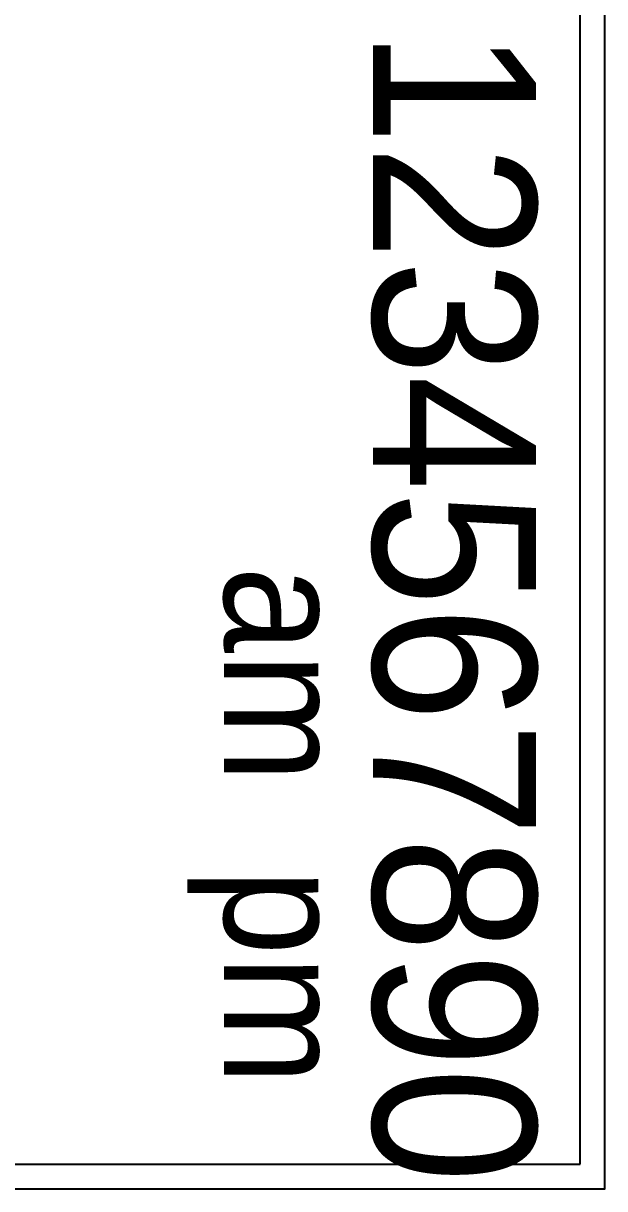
# Model space of a CAD drawing. Header units: millimetres. Extents: x 0 to 507, y 0 to 308.
# Drawn here: x 225.8 to 297, y 0 to 142.8 of the extents above; entities that cross this region are included whole.
import ezdxf

# ---------------------------------------------------------------- set-up
doc = ezdxf.new("R2010")
doc.units = ezdxf.units.MM
doc.layers.add('Inner Border', color=251, linetype='Continuous')
doc.layers.add('Paint', color=7, linetype='Continuous')
doc.styles.add('Johnston', font='', dxfattribs={"width": 0.95, "height": 35})
doc.styles.get('Johnston').set_extended_font_data('P22 Johnston Underground')

msp = doc.modelspace()

# ---------------------------------------------------------------- linework, layer by layer
msp.add_lwpolyline([(0, 0), (297, 0), (297, 210), (0, 210)], close=True)
at = {"layer": 'Inner Border'}
for p, q in [((294, 3), (294, 207)), ((3, 3), (294, 3))]:
    msp.add_line(p, q, dxfattribs=at)

# ---------------------------------------------------------------- texts
at = {"layer": 'Paint', "attachment_point": 1, "rotation": 270, "style": 'Johnston'}
for s, width, insert, char_height in [('1234567890', 274.56645, (288.604, 142.003), 20), ('am  pm', 168.74555, (265.382, 76.236), 15)]:
    msp.add_mtext_dynamic_manual_height_columns(s, width=width, gutter_width=175, heights=[0], dxfattribs=dict(at, insert=insert, char_height=char_height))

doc.saveas('drawing.dxf')
